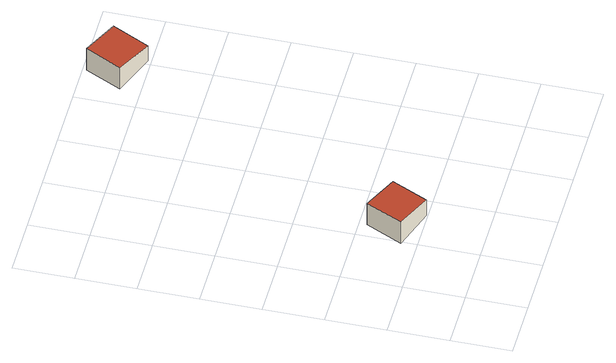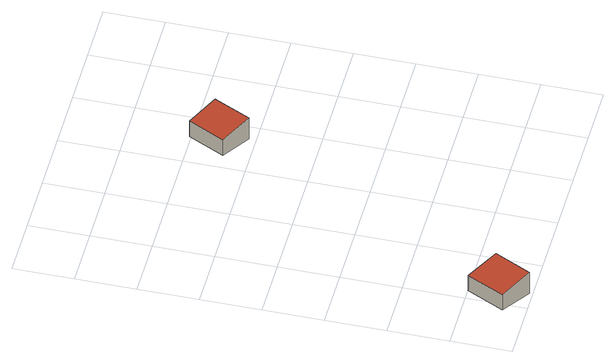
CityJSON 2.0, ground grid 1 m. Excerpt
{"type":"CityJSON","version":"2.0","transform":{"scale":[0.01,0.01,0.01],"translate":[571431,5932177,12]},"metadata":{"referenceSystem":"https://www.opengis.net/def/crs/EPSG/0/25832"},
"CityObjects":{
"building1":{"type":"Building","attributes":{"Grundfläche 2D":"3226.239899","Grundhöhe NN":"5.572"},"children":["building1-1","building1-2"]},
"building1-1":{"type":"BuildingInstallation","parents":["building1"],"geometry":[{"type":"MultiSurface","lod":"3","boundaries":[[[0,1,2,3]],[[3,2,4,5]],[[0,3,5,6]],[[1,0,6,7]],[[2,1,7,4]]],"semantics":{"surfaces":[{"type":"RoofSurface"},{"type":"WallSurface"}],"values":[0,1,1,1,1]}}]},
"building1-2":{"type":"BuildingInstallation","parents":["building1"],"geometry":[{"type":"MultiSurface","lod":"3","boundaries":[[[8,9,10,11]],[[11,10,12,13]],[[8,11,13,14]],[[9,8,14,15]],[[10,9,15,12]]],"semantics":{"surfaces":[{"type":"RoofSurface"},{"type":"WallSurface"}],"values":[0,1,1,1,1]}}]}
},
"vertices":[
[98,127,90],[156,100,90],[185,161,90],[127,188,90],[185,161,57],[127,188,45],[98,127,45],[156,100,57],
[395,604,90],[426,666,90],[366,695,90],[336,634,90],[366,695,45],[336,634,45],[395,604,58],[426,666,58]
]}
